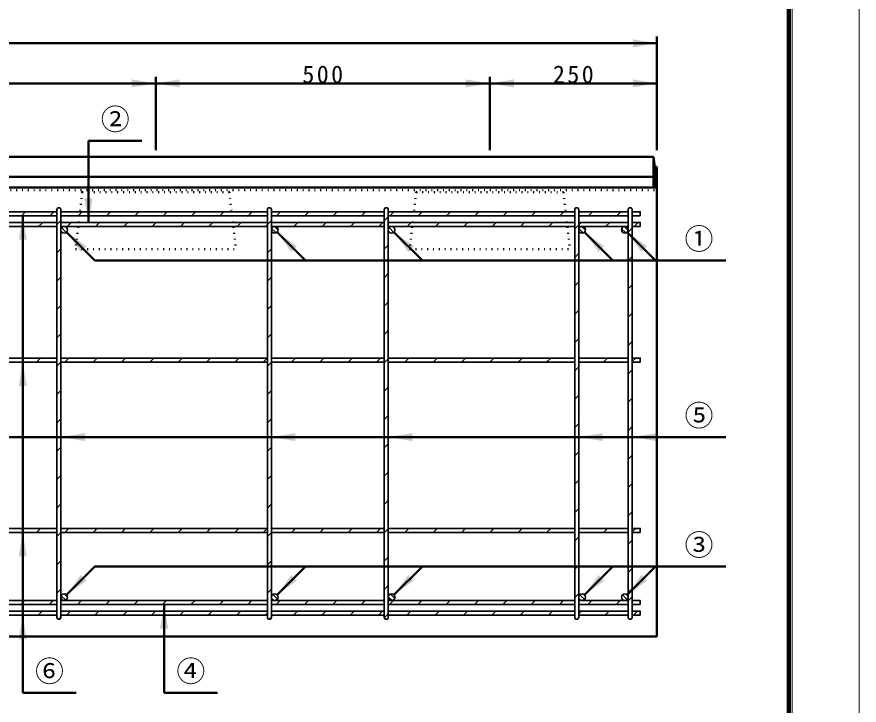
# Model space of a CAD drawing. Units: millimetres, scale not verified. Extents: x -2102 to 2102, y -1485 to 1485.
# Drawn here: x 842 to 2102, y -663 to 367 of the extents above; entities that cross this region are included whole.
import ezdxf
from ezdxf.enums import TextEntityAlignment as Align

# ---------------------------------------------------------------- set-up
doc = ezdxf.new("R2010")
doc.units = ezdxf.units.MM
doc.header["$LTSCALE"] = 5
doc.linetypes.add('DOTTED', pattern=[1.75, 0.25, -1.5])
doc.layers.add('0-0_V-nasSTD', color=7, linetype='Continuous', lineweight=35)
doc.layers.add('0-1_0', color=7, linetype='Continuous', lineweight=50)
doc.styles.add('ＭＳ ゴシック', font='')
doc.styles.get('ＭＳ ゴシック').set_extended_font_data('MS Gothic')

msp = doc.modelspace()

# ---------------------------------------------------------------- linework, layer by layer
at = {"layer": '0-0_V-nasSTD', "lineweight": 50}
for p, q in [((949.214, 181.772), (949.214, 59.772)), ((850.825, -644.228), (850.825, 69.772)), ((1273.787, 2.81), (1231.361, 45.236)), ((1448.787, 2.81), (1406.361, 45.236)), ((1733.787, 2.81), (1691.361, 45.236)), ((1797.787, 2.81), (1755.361, 45.236)), ((1902.825, -261.561), (799.825, -261.561)), ((958.787, -455.266), (916.361, -497.693)), ((1902.825, -455.266), (958.787, -455.266)), ((1273.787, -455.266), (1231.361, -497.693)), ((1448.787, -455.266), (1406.361, -497.693)), ((1733.787, -455.266), (1691.361, -497.693)), ((1797.787, -455.266), (1755.361, -497.693)), ((1062.325, -644.228), (1062.325, -512.228))]:
    msp.add_line(p, q, dxfattribs=at)
at = {"layer": '0-0_V-nasSTD'}
for p, q in [((799.825, 75.772), (901.825, 75.772)), ((848.685, 69.772), (854.685, 75.772)), ((891.111, 69.772), (897.111, 75.772)), ((901.825, 78.772), (901.825, -531.228)), ((907.825, 78.772), (907.825, -531.228)), ((907.825, 75.772), (1216.825, 75.772)), ((933.538, 69.772), (939.538, 75.772)), ((975.964, 69.772), (981.964, 75.772)), ((1018.391, 69.772), (1024.391, 75.772)), ((1060.817, 69.772), (1066.817, 75.772)), ((1103.243, 69.772), (1109.243, 75.772)), ((1145.67, 69.772), (1151.67, 75.772)), ((1188.096, 69.772), (1194.096, 75.772)), ((1216.825, 78.772), (1216.825, -531.228)), ((1222.825, 78.772), (1222.825, -531.228)), ((1222.825, 75.772), (1391.825, 75.772)), ((1230.523, 69.772), (1236.523, 75.772)), ((1272.949, 69.772), (1278.949, 75.772)), ((1315.375, 69.772), (1321.375, 75.772)), ((1357.802, 69.772), (1363.802, 75.772)), ((1391.825, 78.772), (1391.825, -531.228)), ((1397.825, 78.772), (1397.825, -531.228)), ((1397.825, 75.772), (1676.825, 75.772)), ((1406.228, 75.772), (1400.228, 69.772)), ((1448.655, 75.772), (1442.655, 69.772)), ((1485.081, 69.772), (1491.081, 75.772)), ((1527.507, 69.772), (1533.507, 75.772)), ((1569.934, 69.772), (1575.934, 75.772)), ((1612.36, 69.772), (1618.36, 75.772)), ((1654.787, 69.772), (1660.787, 75.772)), ((1676.825, 78.772), (1676.825, -531.228)), ((1682.825, 78.772), (1682.825, -531.228)), ((1682.825, 75.772), (1756.825, 75.772)), ((1697.213, 69.772), (1703.213, 75.772)), ((1739.639, 69.772), (1745.639, 75.772)), ((1756.825, 78.772), (1756.825, -531.228)), ((1762.825, 78.772), (1762.825, -531.228)), ((799.825, 69.772), (901.825, 69.772)), ((907.825, 69.772), (1216.825, 69.772)), ((1222.825, 69.772), (1391.825, 69.772)), ((1397.825, 67.869), (1391.825, 61.869)), ((1397.825, 69.772), (1676.825, 69.772)), ((1682.825, 69.772), (1756.825, 69.772)), ((1762.825, 69.772), (1774.825, 69.772)), ((799.825, 59.772), (901.825, 59.772)), ((901.825, 53.772), (799.825, 53.772)), ((874.611, 53.772), (880.611, 59.772)), ((907.825, 62.575), (901.825, 56.575)), ((907.825, 59.772), (1216.825, 59.772)), ((1216.825, 53.772), (907.825, 53.772)), ((908.913, 51.885), (915.939, 44.859)), ((914.329, 53.54), (917.594, 50.275)), ((923.038, 59.772), (917.038, 53.772)), ((959.464, 53.772), (965.464, 59.772)), ((1001.891, 53.772), (1007.891, 59.772)), ((1044.317, 53.772), (1050.317, 59.772)), ((1086.743, 53.772), (1092.743, 59.772)), ((1129.17, 53.772), (1135.17, 59.772)), ((1171.596, 53.772), (1177.596, 59.772)), ((1214.023, 53.772), (1216.825, 56.575)), ((1222.825, 62.575), (1216.825, 56.575)), ((1222.825, 59.772), (1391.825, 59.772)), ((1391.825, 53.772), (1222.825, 53.772)), ((1223.254, 50.798), (1229.852, 44.201)), ((1227.372, 53.751), (1232.805, 48.318)), ((1256.449, 53.772), (1262.449, 59.772)), ((1298.875, 53.772), (1304.875, 59.772)), ((1341.302, 53.772), (1347.302, 59.772)), ((1383.728, 53.772), (1389.728, 59.772)), ((1397.825, 59.772), (1676.825, 59.772)), ((1676.825, 53.772), (1397.825, 53.772)), ((1398.927, 51.902), (1405.956, 44.873)), ((1404.374, 53.526), (1407.58, 50.321)), ((1426.155, 53.772), (1432.155, 59.772)), ((1468.581, 53.772), (1474.581, 59.772)), ((1511.007, 53.772), (1517.007, 59.772)), ((1553.434, 53.772), (1559.434, 59.772)), ((1595.86, 53.772), (1601.86, 59.772)), ((1638.287, 53.772), (1644.287, 59.772)), ((1682.825, 55.884), (1676.825, 49.884)), ((1756.825, 59.772), (1682.825, 59.772)), ((1686.713, 59.772), (1682.825, 55.884)), ((1756.825, 53.772), (1682.825, 53.772)), ((1683.144, 50.528), (1689.582, 44.09)), ((1687.034, 53.709), (1692.762, 47.98)), ((1723.139, 53.772), (1729.139, 59.772)), ((1750.732, 53.651), (1756.704, 47.678)), ((1762.825, 51.031), (1756.825, 45.031)), ((1762.825, 53.772), (1774.825, 53.772)), ((1765.566, 53.772), (1771.566, 59.772)), ((1747.052, 50.259), (1753.313, 43.998)), ((1397.825, 25.443), (1391.825, 19.443)), ((907.825, 20.148), (901.825, 14.148)), ((1222.825, 20.148), (1216.825, 14.148)), ((1682.825, 13.458), (1676.825, 7.458)), ((1762.825, 8.605), (1756.825, 2.605)), ((907.825, -22.278), (901.825, -28.278)), ((1222.825, -22.278), (1216.825, -28.278)), ((1397.825, -16.984), (1391.825, -22.984)), ((1682.825, -28.969), (1676.825, -34.969)), ((1762.825, -33.822), (1756.825, -39.822)), ((1397.825, -59.41), (1391.825, -65.41)), ((907.825, -64.705), (901.825, -70.705)), ((1222.825, -64.705), (1216.825, -70.705)), ((1682.825, -71.395), (1676.825, -77.395)), ((1762.825, -76.248), (1756.825, -82.248)), ((907.825, -107.131), (901.825, -113.131)), ((1222.825, -107.131), (1216.825, -113.131)), ((1397.825, -101.837), (1391.825, -107.837)), ((1682.825, -113.822), (1676.825, -119.822)), ((1762.825, -118.674), (1756.825, -124.674)), ((799.825, -143.228), (901.825, -143.228)), ((799.825, -149.228), (901.825, -149.228)), ((871.17, -149.228), (877.17, -143.228)), ((907.825, -149.557), (901.825, -155.557)), ((907.825, -143.228), (1216.825, -143.228)), ((907.825, -149.228), (1216.825, -149.228)), ((919.596, -143.228), (913.596, -149.228)), ((956.023, -149.228), (962.023, -143.228)), ((998.449, -149.228), (1004.449, -143.228)), ((1040.875, -149.228), (1046.875, -143.228)), ((1083.302, -149.228), (1089.302, -143.228)), ((1125.728, -149.228), (1131.728, -143.228)), ((1168.155, -149.228), (1172.938, -144.445)), ((1174.155, -143.228), (1172.938, -144.445)), ((1210.581, -149.228), (1216.581, -143.228)), ((1222.825, -149.557), (1216.825, -155.557)), ((1222.825, -143.228), (1391.825, -143.228)), ((1222.825, -149.228), (1391.825, -149.228)), ((1253.007, -149.228), (1259.007, -143.228)), ((1295.434, -149.228), (1301.434, -143.228)), ((1337.86, -149.228), (1343.86, -143.228)), ((1380.287, -149.228), (1386.287, -143.228)), ((1397.825, -144.263), (1391.825, -150.263)), ((1397.825, -143.228), (1676.825, -143.228)), ((1397.825, -149.228), (1676.825, -149.228)), ((1428.713, -143.228), (1422.713, -149.228)), ((1465.139, -149.228), (1471.139, -143.228)), ((1507.566, -149.228), (1513.566, -143.228)), ((1549.992, -149.228), (1555.992, -143.228)), ((1592.419, -149.228), (1598.419, -143.228)), ((1634.845, -149.228), (1640.845, -143.228)), ((1682.825, -143.228), (1756.825, -143.228)), ((1682.825, -143.674), (1683.272, -143.228)), ((1682.825, -149.228), (1756.825, -149.228)), ((1719.698, -149.228), (1725.698, -143.228)), ((1762.825, -148.527), (1768.124, -143.228)), ((1762.825, -149.228), (1774.825, -149.228)), ((1682.825, -156.248), (1676.825, -162.248)), ((1756.825, -167.101), (1762.825, -161.101)), ((1397.825, -186.69), (1391.825, -192.69)), ((907.825, -191.984), (901.825, -197.984)), ((1222.825, -191.984), (1216.825, -197.984)), ((1682.825, -198.674), (1676.825, -204.674)), ((1762.825, -203.527), (1756.825, -209.527)), ((907.825, -234.41), (901.825, -240.41)), ((1222.825, -234.41), (1216.825, -240.41)), ((1397.825, -229.116), (1391.825, -235.116)), ((1682.825, -241.101), (1676.825, -247.101)), ((1756.825, -251.954), (1762.825, -245.954)), ((907.825, -276.837), (901.825, -282.837)), ((1222.825, -276.837), (1216.825, -282.837)), ((1397.825, -271.542), (1391.825, -277.542)), ((1682.825, -283.527), (1676.825, -289.527)), ((1762.825, -288.38), (1756.825, -294.38)), ((1397.825, -313.969), (1391.825, -319.969)), ((907.825, -319.263), (901.825, -325.263)), ((1222.825, -319.263), (1216.825, -325.263)), ((1682.825, -325.954), (1676.825, -331.954)), ((1756.825, -336.806), (1762.825, -330.806)), ((907.825, -361.69), (901.825, -367.69)), ((1222.825, -361.69), (1216.825, -367.69)), ((1397.825, -356.395), (1391.825, -362.395)), ((1682.825, -368.38), (1676.825, -374.38)), ((1762.825, -373.233), (1756.825, -379.233)), ((799.825, -398.228), (901.825, -398.228)), ((871.17, -404.228), (877.17, -398.228)), ((907.825, -398.228), (1216.825, -398.228)), ((919.596, -398.228), (913.596, -404.228)), ((956.023, -404.228), (962.023, -398.228)), ((998.449, -404.228), (1004.449, -398.228)), ((1040.875, -404.228), (1046.875, -398.228)), ((1083.302, -404.228), (1089.302, -398.228)), ((1125.728, -404.228), (1131.728, -398.228)), ((1168.155, -404.228), (1172.938, -399.445)), ((1174.155, -398.228), (1172.938, -399.445)), ((1210.581, -404.228), (1216.581, -398.228)), ((1222.825, -398.228), (1391.825, -398.228)), ((1253.007, -404.228), (1259.007, -398.228)), ((1295.434, -404.228), (1301.434, -398.228)), ((1337.86, -404.228), (1343.86, -398.228)), ((1380.287, -404.228), (1386.287, -398.228)), ((1397.825, -398.822), (1391.825, -404.822)), ((1397.825, -398.228), (1676.825, -398.228)), ((1428.713, -398.228), (1422.713, -404.228)), ((1465.139, -404.228), (1471.139, -398.228)), ((1507.566, -404.228), (1513.566, -398.228)), ((1549.992, -404.228), (1555.992, -398.228)), ((1592.419, -404.228), (1598.419, -398.228)), ((1634.845, -404.228), (1640.845, -398.228)), ((1682.825, -398.228), (1756.825, -398.228)), ((1682.825, -398.674), (1683.272, -398.228)), ((1719.698, -404.228), (1725.698, -398.228)), ((1762.825, -403.527), (1768.124, -398.228)), ((799.825, -404.228), (901.825, -404.228)), ((907.825, -404.116), (901.825, -410.116)), ((907.825, -404.228), (1216.825, -404.228)), ((1222.825, -404.116), (1216.825, -410.116)), ((1222.825, -404.228), (1391.825, -404.228)), ((1397.825, -404.228), (1676.825, -404.228)), ((1682.825, -410.806), (1676.825, -416.806)), ((1682.825, -404.228), (1756.825, -404.228)), ((1756.825, -421.659), (1762.825, -415.659)), ((1762.825, -404.228), (1774.825, -404.228)), ((907.825, -446.542), (901.825, -452.542)), ((1222.825, -446.542), (1216.825, -452.542)), ((1397.825, -441.248), (1391.825, -447.248)), ((1682.825, -453.233), (1676.825, -459.233)), ((1762.825, -458.086), (1756.825, -464.086)), ((907.825, -488.969), (901.825, -494.969)), ((1222.825, -488.969), (1216.825, -494.969)), ((1397.825, -483.674), (1391.825, -489.674)), ((1756.825, -494.38), (1762.825, -488.38)), ((908.357, -498.985), (915.069, -505.697)), ((912.674, -496.231), (917.823, -501.38)), ((1222.987, -502.488), (1226.566, -506.067)), ((1224.81, -497.24), (1231.814, -504.244)), ((1397.866, -500.591), (1403.463, -506.188)), ((1400.943, -496.596), (1407.458, -503.111)), ((1682.825, -495.659), (1676.825, -501.659)), ((1683.17, -503.051), (1686.003, -505.884)), ((1684.599, -497.409), (1691.645, -504.455)), ((1747.508, -503.75), (1749.304, -505.546)), ((1748.408, -497.579), (1755.475, -504.646)), ((1756.825, -506.512), (1762.825, -500.512)), ((799.825, -506.228), (901.825, -506.228)), ((901.825, -512.228), (799.825, -512.228)), ((848.023, -512.228), (854.023, -506.228)), ((890.449, -512.228), (896.449, -506.228)), ((907.825, -506.228), (1216.825, -506.228)), ((1216.825, -512.228), (907.825, -512.228)), ((932.875, -512.228), (938.875, -506.228)), ((975.302, -512.228), (981.302, -506.228)), ((1017.728, -512.228), (1023.728, -506.228)), ((1060.155, -512.228), (1066.155, -506.228)), ((1102.581, -512.228), (1108.581, -506.228)), ((1145.007, -512.228), (1151.007, -506.228)), ((1187.434, -512.228), (1193.434, -506.228)), ((1222.825, -506.228), (1391.825, -506.228)), ((1391.825, -512.228), (1222.825, -512.228)), ((1229.86, -512.228), (1235.86, -506.228)), ((1272.287, -512.228), (1278.287, -506.228)), ((1314.713, -512.228), (1320.713, -506.228)), ((1357.139, -512.228), (1363.139, -506.228)), ((1397.825, -506.228), (1676.825, -506.228)), ((1676.825, -512.228), (1397.825, -512.228)), ((1399.566, -512.228), (1405.566, -506.228)), ((1441.992, -512.228), (1447.992, -506.228)), ((1484.419, -512.228), (1490.419, -506.228)), ((1526.845, -512.228), (1532.845, -506.228)), ((1569.272, -512.228), (1575.272, -506.228)), ((1611.698, -512.228), (1617.698, -506.228)), ((1654.124, -512.228), (1660.124, -506.228)), ((1756.825, -506.228), (1682.825, -506.228)), ((1756.825, -512.228), (1682.825, -512.228)), ((1696.551, -512.228), (1702.551, -506.228)), ((1738.977, -512.228), (1744.977, -506.228)), ((1762.825, -512.228), (1774.825, -512.228)), ((799.825, -522.228), (901.825, -522.228)), ((799.825, -528.228), (901.825, -528.228)), ((873.949, -528.228), (879.949, -522.228)), ((907.825, -522.228), (1216.825, -522.228)), ((907.825, -528.228), (1216.825, -528.228)), ((922.375, -522.228), (916.375, -528.228)), ((958.802, -528.228), (964.802, -522.228)), ((1001.228, -528.228), (1007.228, -522.228)), ((1043.655, -528.228), (1049.655, -522.228)), ((1086.081, -528.228), (1092.081, -522.228)), ((1128.507, -528.228), (1134.507, -522.228)), ((1170.934, -528.228), (1176.934, -522.228)), ((1213.36, -528.228), (1216.825, -524.763)), ((1222.825, -522.228), (1391.825, -522.228)), ((1222.825, -528.228), (1391.825, -528.228)), ((1261.787, -522.228), (1255.787, -528.228)), ((1304.213, -522.228), (1298.213, -528.228)), ((1340.639, -528.228), (1346.639, -522.228)), ((1383.066, -528.228), (1389.066, -522.228)), ((1397.825, -526.101), (1391.825, -532.101)), ((1397.825, -522.228), (1676.825, -522.228)), ((1397.825, -528.228), (1676.825, -528.228)), ((1425.492, -528.228), (1431.492, -522.228)), ((1467.919, -528.228), (1473.919, -522.228)), ((1510.345, -528.228), (1516.345, -522.228)), ((1552.772, -528.228), (1558.772, -522.228)), ((1595.198, -528.228), (1601.198, -522.228)), ((1637.624, -528.228), (1643.624, -522.228)), ((1682.825, -522.228), (1756.825, -522.228)), ((1682.825, -525.453), (1686.051, -522.228)), ((1682.825, -528.228), (1756.825, -528.228)), ((1722.477, -528.228), (1728.477, -522.228)), ((1762.825, -528.228), (1774.825, -528.228)), ((1764.904, -528.228), (1770.904, -522.228)), ((907.825, -531.395), (904.997, -534.223)), ((1222.825, -531.395), (1219.997, -534.223))]:
    msp.add_line(p, q, dxfattribs=at)
at = {"layer": '0-0_V-nasSTD', "linetype": 'DOTTED', "lineweight": 50}
for p, q in [((929.825, 19.772), (1169.825, 19.772)), ((1429.825, 19.772), (1669.825, 19.772))]:
    msp.add_line(p, q, dxfattribs=at)
at = {"layer": '0-0_V-nasSTD', "lineweight": 18}
for points in [[(-2102.5, -1485), (-2102.5, 1485), (2102.5, 1485), (2102.5, -1485)], [(-2002.5, -1385), (-2002.5, 1385), (2002.5, 1385), (2002.5, -1385)]]:
    msp.add_lwpolyline(points, close=True, dxfattribs=at)
at = {"layer": '0-0_V-nasSTD', "lineweight": 100}
msp.add_lwpolyline([(1997.5, -1380), (1997.5, 1380), (-1997.5, 1380)], dxfattribs=at)
at = {"layer": '0-0_V-nasSTD'}
for points in [[(1762.825, 75.772), (1774.825, 75.772), (1774.825, 69.772)], [(1762.825, 59.772), (1774.825, 59.772), (1774.825, 53.772)], [(1762.825, -143.228), (1774.825, -143.228), (1774.825, -149.228)], [(1762.825, -398.228), (1774.825, -398.228), (1774.825, -404.228)], [(1762.825, -506.228), (1774.825, -506.228), (1774.825, -512.228)], [(1762.825, -522.228), (1774.825, -522.228), (1774.825, -528.228)]]:
    msp.add_lwpolyline(points, dxfattribs=at)
at = {"layer": '0-0_V-nasSTD', "lineweight": 50}
msp.add_lwpolyline([(1902.825, 2.81), (958.787, 2.81), (916.361, 45.236)], dxfattribs=at)
at = {"layer": '0-0_V-nasSTD'}
for centre in [(912.825, 48.772), (1227.825, 48.772), (1402.825, 48.772), (1687.825, 48.772), (1751.825, 48.772), (912.825, -501.228), (1227.825, -501.228), (1402.825, -501.228), (1687.825, -501.228), (1751.825, -501.228)]:
    msp.add_circle(centre, 5, dxfattribs=at)
for centre, start, end in [((904.825, 78.772), 0, 180), ((1219.825, 78.772), 0, 180), ((1394.825, 78.772), 0, 180), ((1679.825, 78.772), 0, 180), ((1759.825, 78.772), 0, 180), ((904.825, -531.228), 180, 0), ((1219.825, -531.228), 180, 0), ((1394.825, -531.228), 180, 0), ((1679.825, -531.228), 180, 0), ((1759.825, -531.228), 180, 0)]:
    msp.add_arc(centre, 3, start, end, dxfattribs=at)
for points in [[(1763.825, 321.772), (1763.825, 333.772), (1799.825, 327.772)], [(1013.825, 261.772), (1013.825, 273.772), (1049.825, 267.772)], [(1049.825, 267.772), (1085.825, 261.772), (1085.825, 273.772)], [(1513.825, 261.772), (1513.825, 273.772), (1549.825, 267.772)], [(1549.825, 267.772), (1585.825, 261.772), (1585.825, 273.772)], [(1763.825, 261.772), (1763.825, 273.772), (1799.825, 267.772)], [(943.214, 95.772), (949.214, 59.772), (955.214, 95.772)], [(844.825, 33.772), (850.825, 69.772), (856.825, 33.772)], [(916.361, 45.236), (937.574, 15.538), (946.06, 24.023)], [(1231.361, 45.236), (1252.574, 15.538), (1261.06, 24.023)], [(1406.361, 45.236), (1427.574, 15.538), (1436.06, 24.023)], [(1691.361, 45.236), (1712.574, 15.538), (1721.06, 24.023)], [(1755.361, 45.236), (1776.574, 15.538), (1785.06, 24.023)], [(844.825, -185.228), (850.825, -149.228), (856.825, -185.228)], [(907.825, -261.561), (943.825, -267.561), (943.825, -255.561)], [(1222.825, -261.561), (1258.825, -267.561), (1258.825, -255.561)], [(1397.825, -261.561), (1433.825, -267.561), (1433.825, -255.561)], [(1682.825, -261.561), (1718.825, -267.561), (1718.825, -255.561)], [(1762.825, -261.561), (1798.825, -267.561), (1798.825, -255.561)], [(844.825, -440.228), (850.825, -404.228), (856.825, -440.228)], [(916.361, -497.693), (937.574, -467.994), (946.06, -476.48)], [(1231.361, -497.693), (1252.574, -467.994), (1261.06, -476.48)], [(1406.361, -497.693), (1427.574, -467.994), (1436.06, -476.48)], [(1691.361, -497.693), (1712.574, -467.994), (1721.06, -476.48)], [(1755.361, -497.693), (1776.574, -467.994), (1785.06, -476.48)], [(1056.325, -548.228), (1062.325, -512.228), (1068.325, -548.228)], [(844.825, -564.228), (850.825, -528.228), (856.825, -564.228)]]:
    msp.add_solid(points, dxfattribs=at)
at = {"layer": '0-1_0'}
for p, q in [((-200.175, 327.772), (1799.825, 327.772)), ((1799.825, 167.772), (1799.825, 337.772)), ((1049.825, 167.772), (1049.825, 277.772)), ((1549.825, 167.772), (1549.825, 277.772)), ((549.825, 267.772), (1049.825, 267.772)), ((1049.825, 267.772), (1549.825, 267.772)), ((1549.825, 267.772), (1799.825, 267.772)), ((949.214, 181.772), (1029.214, 181.772)), ((-195.175, 157.772), (1794.825, 157.772)), ((1794.825, 157.772), (1794.825, 111.772)), ((1794.825, 157.772), (1796.825, 142.772)), ((1799.825, 142.772), (1799.825, -560.228)), ((-200.175, 127.772), (1799.825, 127.772)), ((-200.175, 111.772), (1799.825, 111.772)), ((-200.175, -560.228), (1799.825, -560.228)), ((850.825, -644.228), (930.825, -644.228)), ((1062.325, -644.228), (1142.325, -644.228))]:
    msp.add_line(p, q, dxfattribs=at)
at = {"layer": '0-1_0', "linetype": 'DOTTED'}
for p, q in [((-200.175, 107.772), (1799.825, 107.772)), ((939.825, 104.772), (929.825, 19.772)), ((939.825, 104.772), (936.825, 107.772)), ((1159.825, 104.772), (1162.825, 107.772)), ((1439.825, 104.772), (1429.825, 19.772)), ((1439.825, 104.772), (1436.825, 107.772)), ((1659.825, 104.772), (1662.825, 107.772))]:
    msp.add_line(p, q, dxfattribs=at)
at = {"layer": '0-1_0'}
msp.add_lwpolyline([(1799.825, 142.772), (1796.825, 142.772), (1796.825, 111.772)], dxfattribs=at)
at = {"layer": '0-1_0', "linetype": 'DOTTED'}
for points in [[(939.825, 104.772), (1159.825, 104.772), (1169.825, 19.772)], [(1439.825, 104.772), (1659.825, 104.772), (1669.825, 19.772)]]:
    msp.add_lwpolyline(points, dxfattribs=at)

# ---------------------------------------------------------------- texts
at = {"layer": '0-0_V-nasSTD', "style": 'ＭＳ ゴシック'}
for s, p in [('②', (967.614, 188.772)), ('①', (1841.225, 9.81)), ('⑤', (1841.225, -254.561)), ('③', (1841.225, -448.266)), ('⑥', (869.225, -637.228)), ('④', (1080.725, -637.228))]:
    msp.add_text(s, height=31.67, dxfattribs=at).set_placement(p, align=Align.BOTTOM_LEFT)
at = {"layer": '0-0_V-nasSTD', "char_height": 26.39, "attachment_point": 7, "style": 'ＭＳ ゴシック'}
for s, insert in [('\\T1.2;500', (1269.225, 267.772)), ('\\T1.2;250', (1644.225, 267.772))]:
    msp.add_mtext(s, dxfattribs=dict(at, insert=insert))

doc.saveas('drawing.dxf')
